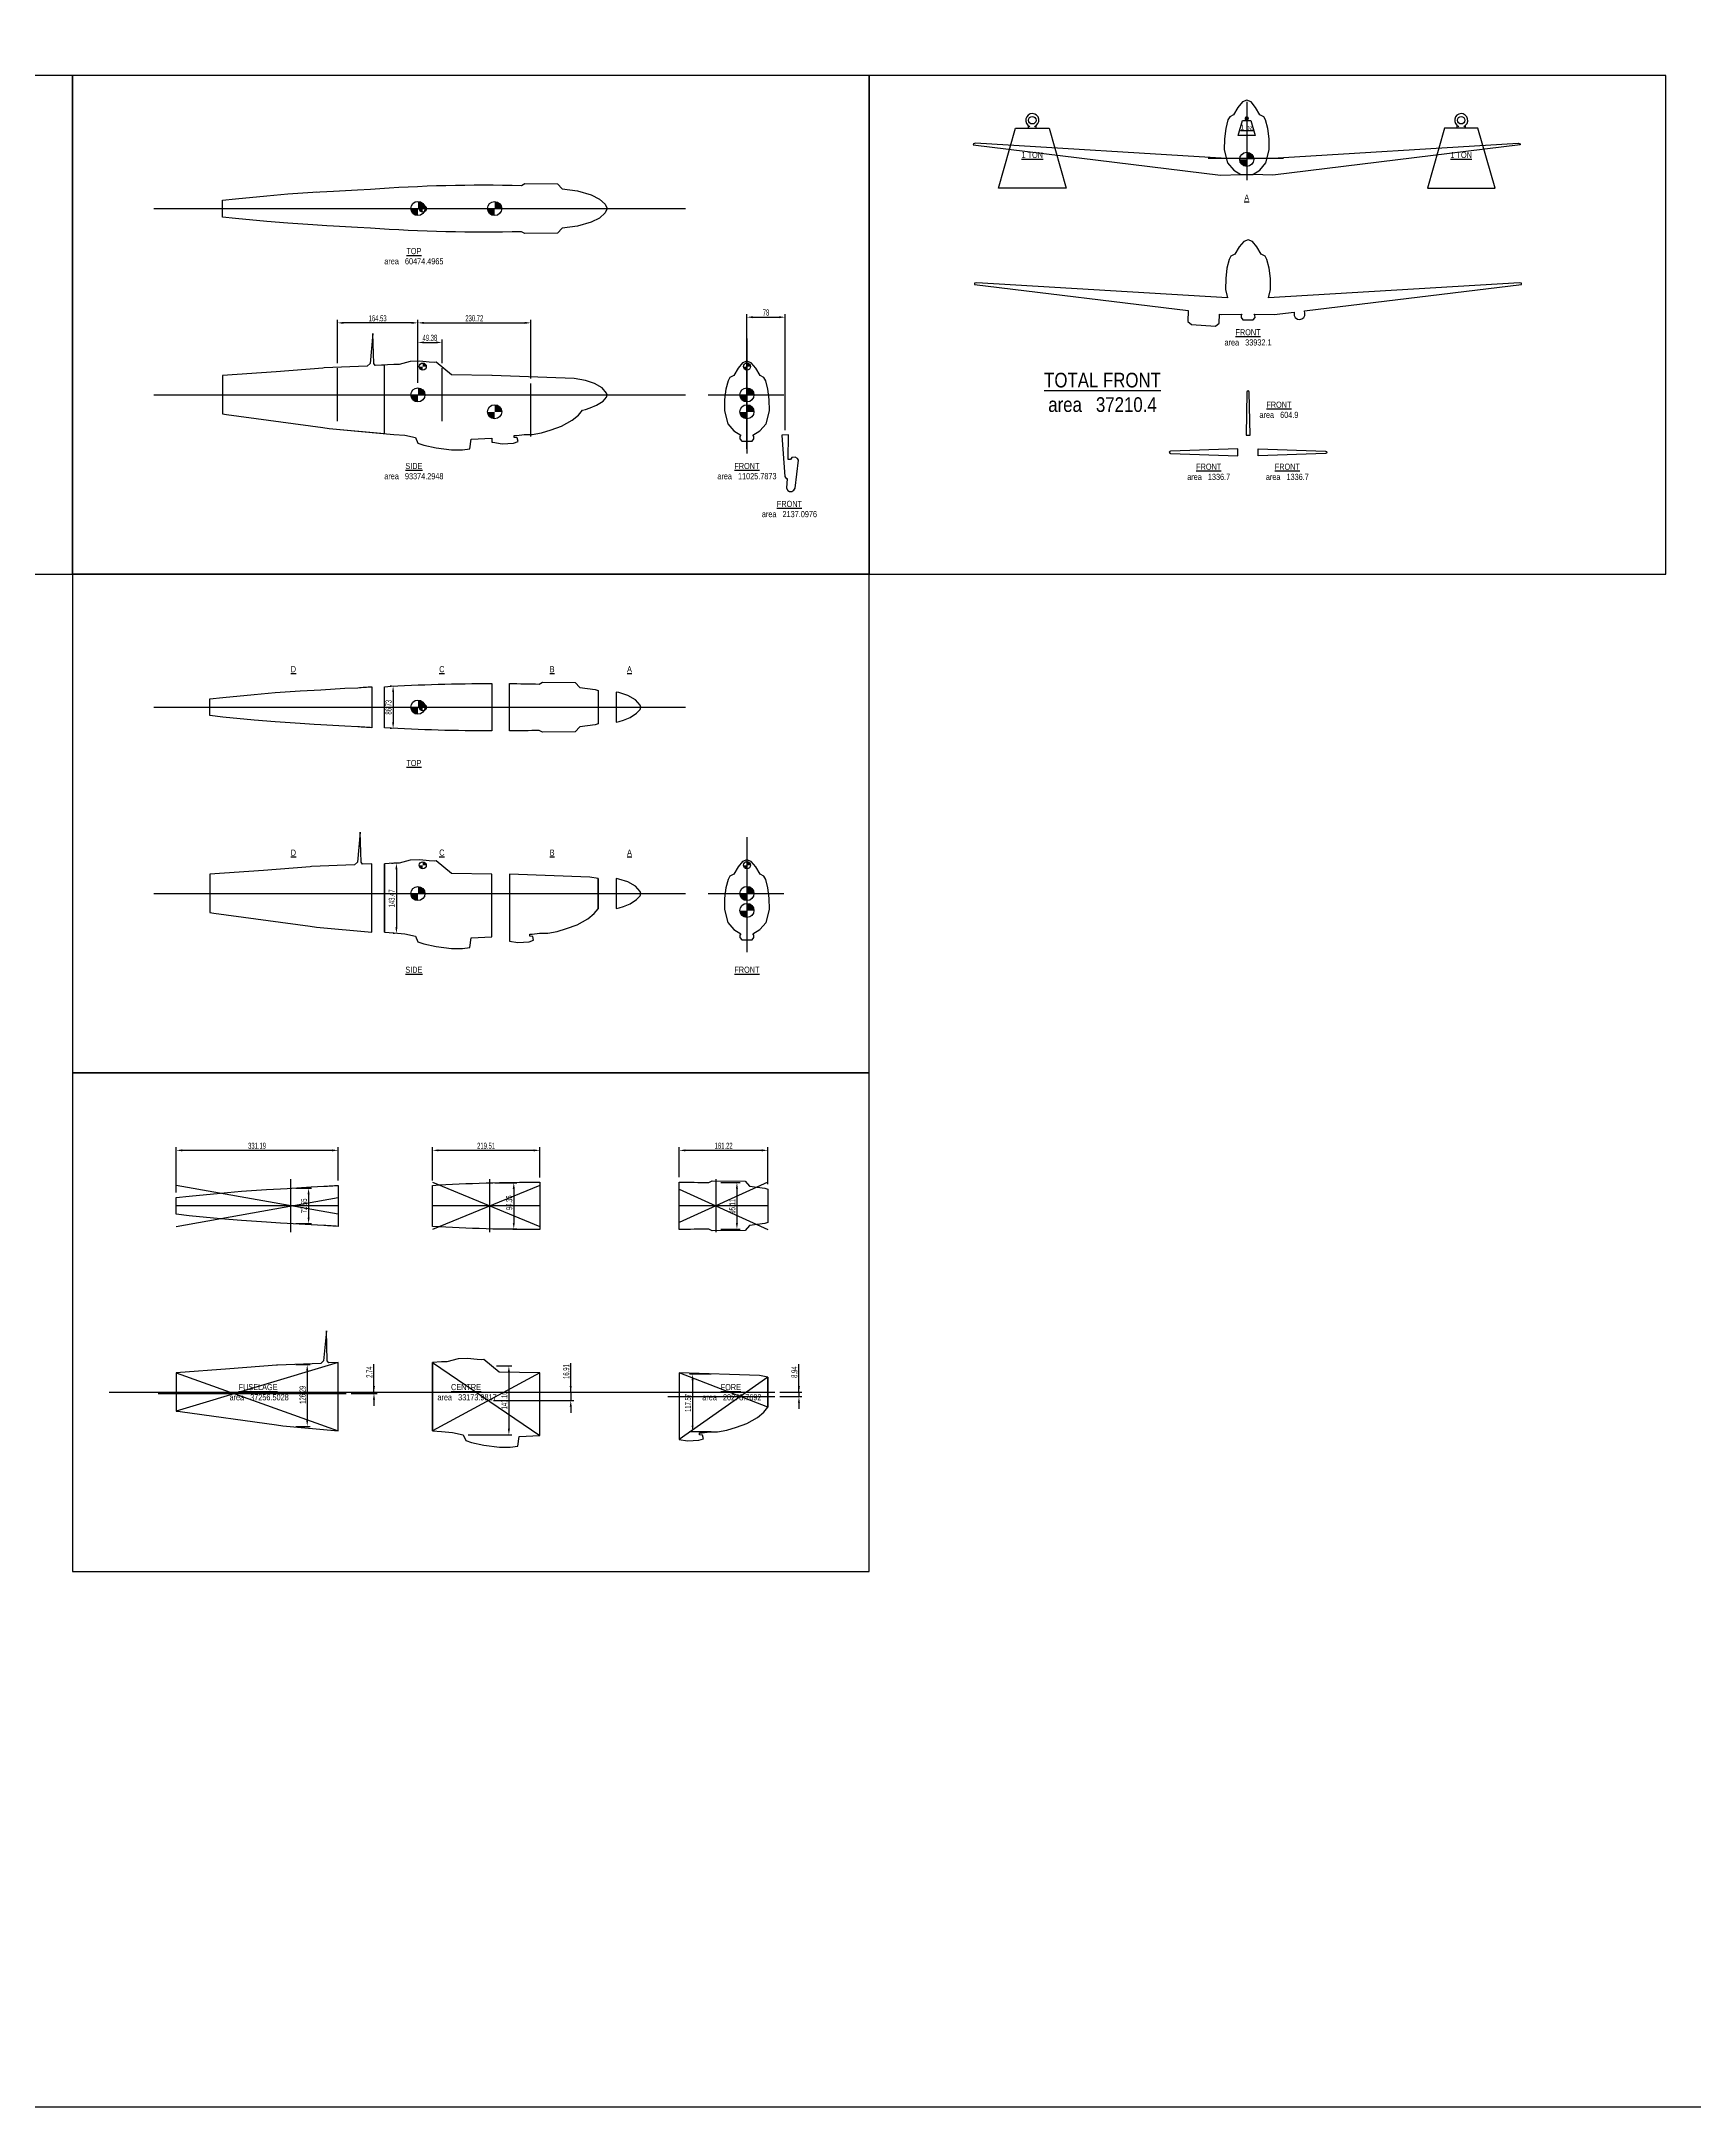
# Model space of a CAD drawing. Header units: centimetres. Extents: x -5325 to 32224, y -11540 to 14619.
# Drawn here: x 26347 to 29726, y -8525 to -4303 of the extents above; entities that cross this region are included whole.
import ezdxf

# ---------------------------------------------------------------- set-up
doc = ezdxf.new("R2010")
doc.units = ezdxf.units.CM
doc.header["$PDMODE"] = 3
doc.header["$PDSIZE"] = -5
doc.layers.get('0').update_dxf_attribs({"color": 10})
doc.styles.add('SEACAD_arial_ttf', font='ARIALN.TTF')
doc.styles.get("Standard").update_dxf_attribs({"font": 'ARIALN.TTF', "width": 0.67})
doc.dimstyles.new('ISO-25', dxfattribs={"dimscale": 5, "dimtxt": 2.5, "dimasz": 2.5, "dimexe": 1.25, "dimexo": 2, "dimtad": 1, "dimdsep": 46, "dimtxsty": 'Standard', "dimcen": 2.5, "dimadec": 0, "dimazin": 0, "dimtfac": 1, "dimtmove": 0, "dimatfit": 3, "dimfxl": 1, "dimarcsym": 0})

# ---------------------------------------------------------------- blocks, each defined once
blk = doc.blocks.new('*D240')
at = {"color": 0, "lineweight": -2}
for p, q in [((26622.4, -6656.3), (26622.4, -6563.8)), ((26941.1, -6570), (26634.9, -6570)), ((26953.6, -6631.6), (26953.6, -6563.8))]:
    blk.add_line(p, q, dxfattribs=at)
at = {"color": 0}
for points in [[(26634.9, -6568), (26634.9, -6572.1), (26622.4, -6570)], [(26941.1, -6572.1), (26941.1, -6568), (26953.6, -6570)]]:
    blk.add_solid(points, dxfattribs=at)
at = {"layer": 'Defpoints', "color": 0}
for p in [(26622.4, -6570), (26622.4, -6666.3), (26953.6, -6641.6)]:
    blk.add_point(p, dxfattribs=at)
at = {"color": 0, "insert": (26788, -6560.7), "char_height": 12.5, "attachment_point": 5}
blk.add_mtext('331.19', dxfattribs=at)
blk = doc.blocks.new('*D241')
at = {"color": 0, "lineweight": -2}
for p, q in [((26867.2, -6647.3), (26899.5, -6647.3)), ((26893.3, -6659.8), (26893.3, -6707.3)), ((26867.2, -6719.8), (26899.5, -6719.8))]:
    blk.add_line(p, q, dxfattribs=at)
at = {"color": 0}
for points in [[(26895.4, -6659.8), (26891.2, -6659.8), (26893.3, -6647.3)], [(26891.2, -6707.3), (26895.4, -6707.3), (26893.3, -6719.8)]]:
    blk.add_solid(points, dxfattribs=at)
at = {"layer": 'Defpoints', "color": 0}
for p in [(26857.2, -6647.3), (26857.2, -6719.8), (26893.3, -6719.8)]:
    blk.add_point(p, dxfattribs=at)
at = {"color": 0, "insert": (26883.9, -6683.5), "char_height": 12.5, "attachment_point": 5, "rotation": 90}
blk.add_mtext('72.55', dxfattribs=at)
blk = doc.blocks.new('*D242')
at = {"color": 0, "lineweight": -2}
for p, q in [((26867.2, -7008.1), (26896.7, -7008.1)), ((26890.5, -7020.6), (26890.5, -7121.9)), ((26867.2, -7134.4), (26896.7, -7134.4))]:
    blk.add_line(p, q, dxfattribs=at)
at = {"color": 0}
for points in [[(26892.6, -7020.6), (26888.4, -7020.6), (26890.5, -7008.1)], [(26888.4, -7121.9), (26892.6, -7121.9), (26890.5, -7134.4)]]:
    blk.add_solid(points, dxfattribs=at)
at = {"layer": 'Defpoints', "color": 0}
for p in [(26857.2, -7008.1), (26857.2, -7134.4), (26890.5, -7134.4)]:
    blk.add_point(p, dxfattribs=at)
at = {"color": 0, "insert": (26881.1, -7069.7), "char_height": 12.5, "attachment_point": 5, "rotation": 90}
blk.add_mtext('126.29', dxfattribs=at)
blk = doc.blocks.new('*D243')
at = {"color": 0, "lineweight": -2}
for p, q in [((26952.1, -4961.1), (26952.1, -4872.2)), ((27104.1, -4878.4), (26964.6, -4878.4)), ((27116.6, -5001.1), (27116.6, -4872.2))]:
    blk.add_line(p, q, dxfattribs=at)
at = {"color": 0}
for points in [[(26964.6, -4876.3), (26964.6, -4880.5), (26952.1, -4878.4)], [(27104.1, -4880.5), (27104.1, -4876.3), (27116.6, -4878.4)]]:
    blk.add_solid(points, dxfattribs=at)
at = {"layer": 'Defpoints', "color": 0}
for p in [(26952.1, -4878.4), (26952.1, -4971.1), (27116.6, -5011.1)]:
    blk.add_point(p, dxfattribs=at)
at = {"color": 0, "insert": (27034.4, -4869.1), "char_height": 12.5, "attachment_point": 5}
blk.add_mtext('164.53', dxfattribs=at)
blk = doc.blocks.new('*D246')
at = {"color": 0, "lineweight": -2}
for p, q in [((27146.3, -6631.6), (27146.3, -6563.8)), ((27353.3, -6570), (27158.8, -6570)), ((27365.8, -6625.2), (27365.8, -6563.8))]:
    blk.add_line(p, q, dxfattribs=at)
at = {"color": 0}
for points in [[(27158.8, -6568), (27158.8, -6572.1), (27146.3, -6570)], [(27353.3, -6572.1), (27353.3, -6568), (27365.8, -6570)]]:
    blk.add_solid(points, dxfattribs=at)
at = {"layer": 'Defpoints', "color": 0}
for p in [(27146.3, -6570), (27146.3, -6641.6), (27365.8, -6635.2)]:
    blk.add_point(p, dxfattribs=at)
at = {"color": 0, "insert": (27256.1, -6560.7), "char_height": 12.5, "attachment_point": 5}
blk.add_mtext('219.51', dxfattribs=at)
blk = doc.blocks.new('*D244')
at = {"color": 0, "lineweight": -2}
for p, q in [((27273.9, -6636.3), (27319, -6636.3)), ((27312.7, -6648.8), (27312.7, -6718.2)), ((27273.9, -6730.7), (27319, -6730.7))]:
    blk.add_line(p, q, dxfattribs=at)
at = {"color": 0}
for points in [[(27314.8, -6648.8), (27310.6, -6648.8), (27312.7, -6636.3)], [(27310.6, -6718.2), (27314.8, -6718.2), (27312.7, -6730.7)]]:
    blk.add_solid(points, dxfattribs=at)
at = {"layer": 'Defpoints', "color": 0}
for p in [(27263.9, -6636.3), (27263.9, -6730.7), (27312.7, -6730.7)]:
    blk.add_point(p, dxfattribs=at)
at = {"color": 0, "insert": (27303.3, -6677.2), "char_height": 12.5, "attachment_point": 5, "rotation": 90}
blk.add_mtext('94.36', dxfattribs=at)
blk = doc.blocks.new('*D245')
at = {"color": 0, "lineweight": -2}
for p, q in [((27277.4, -7010.6), (27309, -7010.6)), ((27302.7, -7023.1), (27302.7, -7139.2)), ((27219.6, -7151.7), (27309, -7151.7))]:
    blk.add_line(p, q, dxfattribs=at)
at = {"color": 0}
for points in [[(27304.8, -7023.1), (27300.6, -7023.1), (27302.7, -7010.6)], [(27300.6, -7139.2), (27304.8, -7139.2), (27302.7, -7151.7)]]:
    blk.add_solid(points, dxfattribs=at)
at = {"layer": 'Defpoints', "color": 0}
for p in [(27267.4, -7010.6), (27209.6, -7151.7), (27302.7, -7151.7)]:
    blk.add_point(p, dxfattribs=at)
at = {"color": 0, "insert": (27293.3, -7081.2), "char_height": 12.5, "attachment_point": 5, "rotation": 90}
blk.add_mtext('141.16', dxfattribs=at)
blk = doc.blocks.new('*D249')
at = {"color": 0, "lineweight": -2}
for p, q in [((27651, -6625.1), (27651, -6563.8)), ((27819.7, -6570), (27663.5, -6570)), ((27832.2, -6639.2), (27832.2, -6563.8))]:
    blk.add_line(p, q, dxfattribs=at)
at = {"color": 0}
for points in [[(27663.5, -6568), (27663.5, -6572.1), (27651, -6570)], [(27819.7, -6572.1), (27819.7, -6568), (27832.2, -6570)]]:
    blk.add_solid(points, dxfattribs=at)
at = {"layer": 'Defpoints', "color": 0}
for p in [(27651, -6570), (27651, -6635.1), (27832.2, -6649.2)]:
    blk.add_point(p, dxfattribs=at)
at = {"color": 0, "insert": (27741.6, -6560.7), "char_height": 12.5, "attachment_point": 5}
blk.add_mtext('181.22', dxfattribs=at)
blk = doc.blocks.new('*D247')
at = {"color": 0, "lineweight": -2}
for p, q in [((27736.2, -6635.8), (27775.1, -6635.8)), ((27768.8, -6648.3), (27768.8, -6718.4)), ((27736.2, -6730.9), (27775.1, -6730.9))]:
    blk.add_line(p, q, dxfattribs=at)
at = {"color": 0}
for points in [[(27770.9, -6648.3), (27766.7, -6648.3), (27768.8, -6635.8)], [(27766.7, -6718.4), (27770.9, -6718.4), (27768.8, -6730.9)]]:
    blk.add_solid(points, dxfattribs=at)
at = {"layer": 'Defpoints', "color": 0}
for p in [(27726.2, -6635.8), (27726.2, -6730.9), (27768.8, -6730.9)]:
    blk.add_point(p, dxfattribs=at)
at = {"color": 0, "insert": (27759.4, -6684.3), "char_height": 12.5, "attachment_point": 5, "rotation": 90}
blk.add_mtext('95.11', dxfattribs=at)
blk = doc.blocks.new('*D248')
at = {"color": 0, "lineweight": -2}
for p, q in [((27716.2, -7027.5), (27671.9, -7027.5)), ((27678.2, -7040), (27678.2, -7132.6)), ((27716.2, -7145.1), (27671.9, -7145.1))]:
    blk.add_line(p, q, dxfattribs=at)
at = {"color": 0}
for points in [[(27680.3, -7040), (27676.1, -7040), (27678.2, -7027.5)], [(27676.1, -7132.6), (27680.3, -7132.6), (27678.2, -7145.1)]]:
    blk.add_solid(points, dxfattribs=at)
at = {"layer": 'Defpoints', "color": 0}
for p in [(27726.2, -7027.5), (27678.2, -7145.1), (27726.2, -7145.1)]:
    blk.add_point(p, dxfattribs=at)
at = {"color": 0, "insert": (27668.8, -7086.4), "char_height": 12.5, "attachment_point": 5, "rotation": 90}
blk.add_mtext('117.57', dxfattribs=at)
blk = doc.blocks.new('*D250')
at = {"color": 0, "lineweight": -2}
for p, q in [((27026.9, -7064.5), (27026.9, -7007.3)), ((27026.9, -7052), (27026.9, -7039.5)), ((26963.6, -7064.5), (27033.2, -7064.5)), ((26980.3, -7067.2), (27033.2, -7067.2)), ((27026.9, -7064.5), (27026.9, -7067.2)), ((27026.9, -7079.7), (27026.9, -7092.2))]:
    blk.add_line(p, q, dxfattribs=at)
at = {"color": 0}
for points in [[(27024.8, -7052), (27029, -7052), (27026.9, -7064.5)], [(27029, -7079.7), (27024.8, -7079.7), (27026.9, -7067.2)]]:
    blk.add_solid(points, dxfattribs=at)
at = {"layer": 'Defpoints', "color": 0}
for p in [(26953.6, -7064.5), (26970.3, -7067.2), (27026.9, -7067.2)]:
    blk.add_point(p, dxfattribs=at)
at = {"color": 0, "insert": (27017.5, -7023.4), "char_height": 12.5, "attachment_point": 5, "rotation": 90}
blk.add_mtext('2.74', dxfattribs=at)
blk = doc.blocks.new('*D251')
at = {"color": 0, "lineweight": -2}
for p, q in [((27429.1, -7064.5), (27429.1, -7004.9)), ((27429.1, -7052), (27429.1, -7039.5)), ((27271.1, -7081.4), (27435.4, -7081.4)), ((27365.8, -7064.5), (27435.4, -7064.5)), ((27429.1, -7064.5), (27429.1, -7081.4)), ((27429.1, -7093.9), (27429.1, -7106.4))]:
    blk.add_line(p, q, dxfattribs=at)
at = {"color": 0}
for points in [[(27427, -7052), (27431.2, -7052), (27429.1, -7064.5)], [(27431.2, -7093.9), (27427, -7093.9), (27429.1, -7081.4)]]:
    blk.add_solid(points, dxfattribs=at)
at = {"layer": 'Defpoints', "color": 0}
for p in [(27261.1, -7081.4), (27355.8, -7064.5), (27429.1, -7081.4)]:
    blk.add_point(p, dxfattribs=at)
at = {"color": 0, "insert": (27419.8, -7022.2), "char_height": 12.5, "attachment_point": 5, "rotation": 90}
blk.add_mtext('16.91', dxfattribs=at)
blk = doc.blocks.new('*D252')
at = {"color": 0, "lineweight": -2}
for p, q in [((27895.6, -7064.5), (27895.6, -7007.3)), ((27895.6, -7052), (27895.6, -7039.5)), ((27856.6, -7064.5), (27901.8, -7064.5)), ((27856.6, -7073.4), (27901.8, -7073.4)), ((27895.6, -7064.5), (27895.6, -7073.4)), ((27895.6, -7085.9), (27895.6, -7098.4))]:
    blk.add_line(p, q, dxfattribs=at)
at = {"color": 0}
for points in [[(27893.5, -7052), (27897.6, -7052), (27895.6, -7064.5)], [(27897.6, -7085.9), (27893.5, -7085.9), (27895.6, -7073.4)]]:
    blk.add_solid(points, dxfattribs=at)
at = {"layer": 'Defpoints', "color": 0}
for p in [(27846.6, -7064.5), (27846.6, -7073.4), (27895.6, -7073.4)]:
    blk.add_point(p, dxfattribs=at)
at = {"color": 0, "insert": (27886.2, -7023.4), "char_height": 12.5, "attachment_point": 5, "rotation": 90}
blk.add_mtext('8.94', dxfattribs=at)
blk = doc.blocks.new('*D253')
at = {"color": 0, "lineweight": -2}
for p, q in [((27116.6, -5001.1), (27116.6, -4912.2)), ((27129.1, -4918.4), (27153.5, -4918.4)), ((27166, -4961.1), (27166, -4912.2))]:
    blk.add_line(p, q, dxfattribs=at)
at = {"color": 0}
for points in [[(27129.1, -4916.4), (27129.1, -4920.5), (27116.6, -4918.4)], [(27153.5, -4920.5), (27153.5, -4916.4), (27166, -4918.4)]]:
    blk.add_solid(points, dxfattribs=at)
at = {"layer": 'Defpoints', "color": 0}
for p in [(27166, -4918.4), (27166, -4971.1), (27116.6, -5011.1)]:
    blk.add_point(p, dxfattribs=at)
at = {"color": 0, "insert": (27141.3, -4909.1), "char_height": 12.5, "attachment_point": 5}
blk.add_mtext('49.38', dxfattribs=at)
blk = doc.blocks.new('*D254')
at = {"color": 0, "lineweight": -2}
for p, q in [((27116.6, -4961.1), (27116.6, -4872.2)), ((27129.1, -4878.4), (27334.8, -4878.4)), ((27347.3, -4992), (27347.3, -4872.2))]:
    blk.add_line(p, q, dxfattribs=at)
at = {"color": 0}
for points in [[(27129.1, -4876.3), (27129.1, -4880.5), (27116.6, -4878.4)], [(27334.8, -4880.5), (27334.8, -4876.3), (27347.3, -4878.4)]]:
    blk.add_solid(points, dxfattribs=at)
at = {"layer": 'Defpoints', "color": 0}
for p in [(27347.3, -4878.4), (27116.6, -4971.1), (27347.3, -5002)]:
    blk.add_point(p, dxfattribs=at)
at = {"color": 0, "insert": (27232, -4869.1), "char_height": 12.5, "attachment_point": 5}
blk.add_mtext('230.72', dxfattribs=at)
blk = doc.blocks.new('*D261')
at = {"color": 0, "lineweight": -2}
for p, q in [((27062.8, -5620.8), (27059.8, -5620.8)), ((27066.1, -5633.3), (27066.1, -5695)), ((27062.8, -5707.5), (27059.8, -5707.5))]:
    blk.add_line(p, q, dxfattribs=at)
at = {"color": 0}
for points in [[(27068.2, -5633.3), (27064, -5633.3), (27066.1, -5620.8)], [(27064, -5695), (27068.2, -5695), (27066.1, -5707.5)]]:
    blk.add_solid(points, dxfattribs=at)
at = {"layer": 'Defpoints', "color": 0}
for p in [(27072.8, -5620.8), (27066.1, -5707.5), (27072.8, -5707.5)]:
    blk.add_point(p, dxfattribs=at)
at = {"color": 0, "insert": (27056.7, -5664.2), "char_height": 12.5, "attachment_point": 5, "rotation": 90}
blk.add_mtext('86.73', dxfattribs=at)
blk = doc.blocks.new('*D262')
at = {"color": 0, "lineweight": -2}
for p, q in [((27062.8, -5983.2), (27066.5, -5983.2)), ((27072.8, -5995.7), (27072.8, -6114.1)), ((27068.6, -6126.6), (27066.5, -6126.6))]:
    blk.add_line(p, q, dxfattribs=at)
at = {"color": 0}
for points in [[(27074.9, -5995.7), (27070.7, -5995.7), (27072.8, -5983.2)], [(27070.7, -6114.1), (27074.9, -6114.1), (27072.8, -6126.6)]]:
    blk.add_solid(points, dxfattribs=at)
at = {"layer": 'Defpoints', "color": 0}
for p in [(27072.8, -5983.2), (27072.8, -6126.6), (27078.6, -6126.6)]:
    blk.add_point(p, dxfattribs=at)
at = {"color": 0, "insert": (27063.4, -6054.9), "char_height": 12.5, "attachment_point": 5, "rotation": 90}
blk.add_mtext('143.47', dxfattribs=at)
blk = doc.blocks.new('*D317')
at = {"color": 0, "lineweight": -2}
for p, q in [((27789.2, -5135.8), (27789.2, -4860.5)), ((27801.7, -4866.8), (27854.7, -4866.8)), ((27867.2, -5097.7), (27867.2, -4860.5))]:
    blk.add_line(p, q, dxfattribs=at)
at = {"color": 0}
for points in [[(27801.7, -4864.7), (27801.7, -4868.9), (27789.2, -4866.8)], [(27854.7, -4868.9), (27854.7, -4864.7), (27867.2, -4866.8)]]:
    blk.add_solid(points, dxfattribs=at)
at = {"layer": 'Defpoints', "color": 0}
for p in [(27867.2, -4866.8), (27867.2, -5107.7), (27789.2, -5145.8)]:
    blk.add_point(p, dxfattribs=at)
at = {"color": 0, "insert": (27828.2, -4857.4), "char_height": 12.5, "attachment_point": 5}
blk.add_mtext('78', dxfattribs=at)

msp = doc.modelspace()

# ---------------------------------------------------------------- hatches: boundary and pattern name
h = msp.add_hatch(color=1)
h.paths.add_polyline_path([(28810.832, -4529.655), (28810.832, -4544.265), (28825.282, -4544.265, 0.41744911)])
h.paths.add_polyline_path([(28810.832, -4544.265), (28796.382, -4544.265, 0.4109854), (28810.832, -4558.557)])
h = msp.add_hatch(color=1)
h.paths.add_polyline_path([(27116.626, -4630.17), (27116.626, -4644.78), (27131.076, -4644.78, 0.41744911)])
h.paths.add_polyline_path([(27116.626, -4644.78), (27102.176, -4644.78, 0.4109854), (27116.626, -4659.072)])
h = msp.add_hatch(color=5)
h.paths.add_polyline_path([(27126.626, -4637.555), (27126.626, -4644.86), (27133.851, -4644.86, 0.41744911)])
h.paths.add_polyline_path([(27126.626, -4644.86), (27119.401, -4644.86, 0.4109854), (27126.626, -4652.006)])
h = msp.add_hatch(color=3)
h.paths.add_polyline_path([(27273.626, -4630.329), (27273.626, -4644.94), (27288.076, -4644.94, 0.41744911)])
h.paths.add_polyline_path([(27273.626, -4644.94), (27259.176, -4644.94, 0.4109854), (27273.626, -4659.231)])
h = msp.add_hatch(color=5)
h.paths.add_polyline_path([(27126.626, -4960.498), (27126.626, -4967.803), (27133.851, -4967.803, 0.41744911)])
h.paths.add_polyline_path([(27126.626, -4967.803), (27119.401, -4967.803, 0.4109854), (27126.626, -4974.949)])
h = msp.add_hatch(color=5)
h.paths.add_polyline_path([(27789.237, -4960.498), (27789.237, -4967.803), (27796.463, -4967.803, 0.41744911)])
h.paths.add_polyline_path([(27789.237, -4967.803), (27782.012, -4967.803, 0.4109854), (27789.237, -4974.949)])
h = msp.add_hatch(color=1)
h.paths.add_polyline_path([(27116.626, -5011.112), (27116.626, -5025.723), (27131.076, -5025.723, 0.41744911)])
h.paths.add_polyline_path([(27116.626, -5025.723), (27102.176, -5025.723, 0.4109854), (27116.626, -5040.015)])
h = msp.add_hatch(color=1)
h.paths.add_polyline_path([(27789.237, -5011.112), (27789.237, -5025.723), (27803.688, -5025.723, 0.41744911)])
h.paths.add_polyline_path([(27789.237, -5025.723), (27774.787, -5025.723, 0.4109854), (27789.237, -5040.015)])
h = msp.add_hatch(color=3)
h.paths.add_polyline_path([(27273.626, -5045.753), (27273.626, -5060.364), (27288.076, -5060.364, 0.41744911)])
h.paths.add_polyline_path([(27273.626, -5060.364), (27259.176, -5060.364, 0.4109854), (27273.626, -5074.656)])
h = msp.add_hatch(color=3)
h.paths.add_polyline_path([(27789.237, -5045.753), (27789.237, -5060.364), (27803.688, -5060.364, 0.41744911)])
h.paths.add_polyline_path([(27789.237, -5060.364), (27774.787, -5060.364, 0.4109854), (27789.237, -5074.656)])
h = msp.add_hatch(color=1)
h.paths.add_polyline_path([(27116.626, -5649.541), (27116.626, -5664.151), (27131.076, -5664.151, 0.41744911)])
h.paths.add_polyline_path([(27116.626, -5664.151), (27102.176, -5664.151, 0.4109854), (27116.626, -5678.443)])
h = msp.add_hatch(color=5)
h.paths.add_polyline_path([(27126.626, -5656.926), (27126.626, -5664.231), (27133.851, -5664.231, 0.41744911)])
h.paths.add_polyline_path([(27126.626, -5664.231), (27119.401, -5664.231, 0.4109854), (27126.626, -5671.377)])
h = msp.add_hatch(color=5)
h.paths.add_polyline_path([(27126.626, -5980.028), (27126.626, -5987.334), (27133.851, -5987.334, 0.41744911)])
h.paths.add_polyline_path([(27126.626, -5987.334), (27119.401, -5987.334, 0.4109854), (27126.626, -5994.48)])
h = msp.add_hatch(color=5)
h.paths.add_polyline_path([(27789.237, -5979.869), (27789.237, -5987.174), (27796.463, -5987.174, 0.41744911)])
h.paths.add_polyline_path([(27789.237, -5987.174), (27782.012, -5987.174, 0.4109854), (27789.237, -5994.32)])
h = msp.add_hatch(color=1)
h.paths.add_polyline_path([(27116.626, -6030.643), (27116.626, -6045.254), (27131.076, -6045.254, 0.41744911)])
h.paths.add_polyline_path([(27116.626, -6045.254), (27102.176, -6045.254, 0.4109854), (27116.626, -6059.545)])
h = msp.add_hatch(color=1)
h.paths.add_polyline_path([(27789.237, -6030.484), (27789.237, -6045.094), (27803.688, -6045.094, 0.41744911)])
h.paths.add_polyline_path([(27789.237, -6045.094), (27774.787, -6045.094, 0.4109854), (27789.237, -6059.386)])
h = msp.add_hatch(color=3)
h.paths.add_polyline_path([(27789.237, -6065.125), (27789.237, -6079.735), (27803.688, -6079.735, 0.41744911)])
h.paths.add_polyline_path([(27789.237, -6079.735), (27774.787, -6079.735, 0.4109854), (27789.237, -6094.027)])

# ---------------------------------------------------------------- linework, layer by layer
for p, q in [((28810.832, -4426.534), (28810.832, -4586.678)), ((27789.237, -4910.641), (27789.237, -5145.784)), ((26952.098, -5079.389), (26952.098, -4971.059)), ((27166.01, -5079.389), (27166.01, -4971.059)), ((27347.349, -5110.366), (27347.349, -5002.036)), ((26717.321, -5025.723), (27048.514, -5025.723)), ((27789.237, -5930.012), (27789.237, -6165.155)), ((27726.175, -6737.05), (27726.175, -6628.72)), ((26857.171, -6737.194), (26857.171, -6628.865)), ((27263.794, -6737.194), (27263.794, -6628.865))]:
    msp.add_line(p, q)
at = {"color": 1}
for p, q in [((28731.699, -4541.616), (28885.972, -4541.616)), ((26577.159, -4644.78), (27663.632, -4644.78)), ((28800.939, -4860.483), (28800.939, -4860.483)), ((28800.939, -4860.483), (28800.939, -4860.483)), ((28800.939, -4860.483), (28800.939, -4860.483)), ((28825.971, -4860.483), (28825.971, -4860.483)), ((28825.971, -4860.483), (28825.971, -4860.483)), ((28825.971, -4860.483), (28825.971, -4860.483)), ((26577.159, -5025.723), (27663.632, -5025.723)), ((27710.104, -5025.723), (27864.378, -5025.723)), ((26577.159, -5664.151), (27663.632, -5664.151)), ((26577.159, -6045.094), (27663.632, -6045.094)), ((27710.104, -6045.094), (27864.378, -6045.094)), ((26485.903, -7064.465), (27846.586, -7064.465)), ((26585.887, -7067.209), (26970.284, -7067.209)), ((27627.495, -7073.409), (27846.586, -7073.409))]:
    msp.add_line(p, q, dxfattribs=at)
at = {"color": 0}
for p, q in [((26910.303, -4609.698), (26910.303, -4609.698)), ((26725.646, -5065.438), (26725.646, -5065.438)), ((26725.646, -5065.438), (26725.646, -5065.438)), ((26699.746, -6084.809), (26699.746, -6084.809)), ((26699.746, -6084.809), (26699.746, -6084.809)), ((26630.719, -7104.18), (26630.719, -7104.18)), ((26630.719, -7104.18), (26630.719, -7104.18))]:
    msp.add_line(p, q, dxfattribs=at)
at = {"color": 253}
for p, q in [((26953.587, -6700.75), (26622.395, -6641.593)), ((26622.395, -6725.464), (26953.587, -6666.307)), ((27146.298, -6635.23), (27365.812, -6725.464)), ((27365.812, -6641.593), (27146.298, -6731.827)), ((27832.245, -6635.086), (27651.024, -6717.603)), ((27651.024, -6649.165), (27832.245, -6731.683)), ((26953.587, -6683.529), (26622.395, -6683.529)), ((27365.812, -6683.529), (27146.298, -6683.529)), ((27832.245, -6683.384), (27651.024, -6683.384)), ((26953.587, -7003.386), (26622.395, -7102.907)), ((27146.298, -7003.386), (27365.812, -7152.856)), ((26622.395, -7024.66), (26953.587, -7143.28)), ((27365.812, -7024.902), (27146.298, -7143.28)), ((27832.245, -7095.298), (27651.024, -7024.902)), ((27832.245, -7033.699), (27651.024, -7161.406))]:
    msp.add_line(p, q, dxfattribs=at)
at = {"color": 3}
msp.add_lwpolyline([(13172.483, 5483.698), (13172.483, -8524.995), (32224.305, -8524.995), (32224.305, 5483.698)], close=True, dxfattribs=at)
at = {"color": 1}
for points in [[(24782.511, -5392.246), (26410.886, -5392.246), (26410.886, -4372.875), (24782.511, -4372.875)], [(26410.886, -5392.246), (28039.261, -5392.246), (28039.261, -4372.875), (26410.886, -4372.875)], [(28039.261, -5392.246), (29667.636, -5392.246), (29667.636, -4372.875), (28039.261, -4372.875)], [(27789.237, -5120.199), (27799.675, -5120.161), (27803.496, -5115.494), (27803.426, -5110.968), (27801.61, -5108.11), (27801.61, -5108.11), (27801.61, -5108.11), (27801.61, -5108.11), (27801.61, -5108.11), (27801.61, -5108.11), (27815.933, -5099.27), (27828.572, -5084.537), (27835.312, -5058.019), (27834.891, -5035.288), (27832.248, -5014.156), (27827.6, -4996.739), (27824.098, -4990.154), (27815.964, -4985.945), (27807.394, -4970.851), (27798.098, -4959.821), (27789.237, -4956.483), (27780.377, -4959.821), (27771.081, -4970.851), (27762.511, -4985.945), (27754.376, -4990.154), (27750.875, -4996.739), (27746.227, -5014.156), (27743.584, -5035.288), (27743.163, -5058.019), (27749.903, -5084.537), (27762.542, -5099.27), (27776.865, -5108.11), (27776.865, -5108.11), (27776.865, -5108.11), (27776.865, -5108.11), (27776.865, -5108.11), (27776.865, -5108.11), (27775.049, -5110.968), (27774.978, -5115.494), (27778.8, -5120.161)], [(27860.396, -5108.928), (27866.402, -5192.544), (27869.12, -5196.334), (27871.733, -5196.334), (27869.931, -5216.027), (27872.564, -5220.824), (27876.126, -5223.3), (27880.771, -5223.454), (27885.107, -5220.36), (27887.895, -5216.182), (27894.822, -5158.767), (27892.516, -5155.61), (27888.075, -5152.964), (27881.156, -5153.732), (27878.167, -5157.487), (27873.299, -5157.658), (27874.092, -5107.544), (27860.377, -5107.92), (27860.396, -5108.928)], [(26410.886, -6411.618), (28039.261, -6411.618), (28039.261, -5392.246), (26410.886, -5392.246)], [(27789.237, -6139.57), (27799.675, -6139.532), (27803.496, -6134.865), (27803.426, -6130.34), (27801.61, -6127.481), (27801.61, -6127.481), (27801.61, -6127.481), (27801.61, -6127.481), (27801.61, -6127.481), (27801.61, -6127.481), (27815.933, -6118.641), (27828.572, -6103.909), (27835.312, -6077.39), (27834.891, -6054.659), (27832.248, -6033.527), (27827.6, -6016.111), (27824.098, -6009.526), (27815.964, -6005.317), (27807.394, -5990.222), (27798.098, -5979.192), (27789.237, -5975.854), (27780.377, -5979.192), (27771.081, -5990.222), (27762.511, -6005.317), (27754.376, -6009.526), (27750.875, -6016.111), (27746.227, -6033.527), (27743.584, -6054.659), (27743.163, -6077.39), (27749.903, -6103.909), (27762.542, -6118.641), (27776.865, -6127.481), (27776.865, -6127.481), (27776.865, -6127.481), (27776.865, -6127.481), (27776.865, -6127.481), (27776.865, -6127.481), (27775.049, -6130.34), (27774.978, -6134.865), (27778.8, -6139.532)], [(26410.886, -7430.989), (28039.261, -7430.989), (28039.261, -6411.618), (26410.886, -6411.618)]]:
    msp.add_lwpolyline(points, close=True, dxfattribs=at)
at = {"color": 253}
msp.add_lwpolyline([(28810.832, -4423.44), (28801.971, -4426.778), (28792.675, -4437.808), (28784.105, -4452.903), (28775.971, -4457.112), (28772.47, -4463.697), (28767.821, -4481.113), (28765.179, -4502.245), (28764.757, -4524.976), (28771.498, -4551.495), (28784.136, -4566.227), (28798.459, -4575.067), (28798.459, -4575.067), (28798.459, -4575.067), (28798.459, -4575.067), (28823.204, -4575.067), (28823.204, -4575.067), (28823.204, -4575.067), (28837.528, -4566.227), (28850.166, -4551.495), (28856.906, -4524.976), (28856.485, -4502.245), (28853.842, -4481.113), (28849.194, -4463.697), (28845.693, -4457.112), (28837.559, -4452.903), (28828.989, -4437.808), (28819.692, -4426.778)], close=True, dxfattribs=at)
for points in [[(28364.331, -4474.895), (28364.331, -4480.416), (28380.705, -4480.416), (28380.705, -4474.895)], [(28808.785, -4463.481), (28808.785, -4464.861), (28812.879, -4464.861), (28812.879, -4463.481)], [(29257.333, -4474.895), (29257.333, -4480.416), (29240.959, -4480.416), (29240.959, -4474.895)]]:
    msp.add_lwpolyline(points)
for points in [[(28802.294, -4464.861), (28819.37, -4464.861), (28828.12, -4495.462), (28793.544, -4495.462)], [(28338.367, -4480.416), (28406.668, -4480.416), (28441.668, -4602.817), (28303.367, -4602.817)], [(29283.297, -4480.416), (29214.995, -4480.416), (29179.995, -4602.817), (29318.297, -4602.817)], [(28827.643, -4863.115), (28825.971, -4860.483), (28866.977, -4861.464), (28907.972, -4856.457), (28907.775, -4863.348), (28910.126, -4867.607), (28914.241, -4870.984), (28919.09, -4871.718), (28923.646, -4870.25), (28927.32, -4867.753), (28929.377, -4863.348), (28929.671, -4859.531), (28929.076, -4853.879), (29372.612, -4799.705), (29372.234, -4797.442), (29368.082, -4796.31), (28855.145, -4827.416), (28859.53, -4810.166), (28859.108, -4787.435), (28856.466, -4766.303), (28851.817, -4748.886), (28848.316, -4742.301), (28840.182, -4738.092), (28831.612, -4722.998), (28822.316, -4711.968), (28813.455, -4708.63), (28804.595, -4711.968), (28795.298, -4722.998), (28786.728, -4738.092), (28778.594, -4742.301), (28775.093, -4748.886), (28770.445, -4766.303), (28767.802, -4787.435), (28767.381, -4810.166), (28771.765, -4827.416), (28258.828, -4796.31), (28254.676, -4797.442), (28254.298, -4799.705), (28691.052, -4853.051), (28690.536, -4875.362), (28697.899, -4881.964), (28747.173, -4885.171), (28754.347, -4879.135), (28755.475, -4860.92), (28759.934, -4861.464), (28800.939, -4860.483), (28799.267, -4863.115), (28799.196, -4867.641), (28803.018, -4872.308), (28823.893, -4872.308), (28827.714, -4867.641)]]:
    msp.add_lwpolyline(points, close=True)
for points in [[(28769.142, -4542.226), (28256.205, -4511.12), (28252.053, -4512.252), (28251.675, -4514.515), (28757.31, -4576.274), (28798.459, -4575.067)], [(28852.522, -4542.226), (29365.459, -4511.12), (29369.611, -4512.252), (29369.989, -4514.515), (28864.353, -4576.274), (28823.204, -4575.067)]]:
    msp.add_lwpolyline(points, dxfattribs=at)
at = {"color": 0}
for points in [[(26717.321, -4627.564), (26744.216, -4624.618), (26744.216, -4624.618), (26744.216, -4624.618), (26808.247, -4618.65), (26851.035, -4614.656), (26901.928, -4611.282), (26930.503, -4609.698), (26930.503, -4609.729), (26944.302, -4608.964), (26993.286, -4606.123), (27019.624, -4604.788, -0.02363189), (27328.589, -4597.326), (27335.21, -4593.616), (27402.383, -4594.356), (27411.647, -4604.524), (27442.726, -4608.712), (27471.115, -4616.787), (27488.025, -4625.393), (27499.462, -4635.809), (27503.687, -4644.78), (27503.684, -4644.786), (27503.687, -4644.792), (27499.462, -4653.763), (27488.025, -4664.179), (27471.115, -4672.785), (27442.726, -4680.86), (27411.647, -4685.048), (27402.383, -4695.216), (27335.21, -4695.956), (27328.589, -4692.246, -0.02363189), (27019.624, -4684.784), (26993.286, -4683.449), (26944.302, -4680.608), (26930.503, -4679.843), (26930.503, -4679.874), (26930.503, -4679.874), (26901.928, -4678.29), (26851.035, -4674.916), (26808.247, -4670.922), (26744.216, -4664.954), (26744.216, -4664.954), (26744.216, -4664.954), (26717.321, -4662.008)], [(27485.33, -5698.376), (27478.807, -5700.232), (27447.728, -5704.419), (27438.464, -5714.588), (27371.292, -5715.327), (27364.671, -5711.617, -0.00462879), (27304.109, -5712.456), (27304.109, -5615.859, -0.00462879), (27364.671, -5616.698), (27371.292, -5612.987), (27438.464, -5613.727), (27447.728, -5623.896), (27478.807, -5628.083), (27485.33, -5629.938)], [(27022.615, -5706.093, -0.0022128), (26993.725, -5704.155), (26967.386, -5702.82), (26918.403, -5699.98), (26904.604, -5699.215), (26904.604, -5699.245), (26904.604, -5699.245), (26876.028, -5697.661), (26825.136, -5694.288), (26782.348, -5690.293), (26718.317, -5684.326), (26718.317, -5684.326), (26718.317, -5684.326), (26691.422, -5681.379), (26691.422, -5646.935), (26718.317, -5643.989), (26718.317, -5643.989), (26718.317, -5643.989), (26782.348, -5638.022), (26825.136, -5634.027), (26876.028, -5630.654), (26904.604, -5629.069), (26904.604, -5629.1), (26918.403, -5628.335), (26967.386, -5625.495), (26993.725, -5624.159, -0.0022128), (27022.615, -5622.221)], [(27048.514, -5622.221, -0.01678752), (27268.027, -5615.859), (27268.027, -5712.456, -0.01678752), (27048.514, -5706.093)], [(26953.587, -6725.464, -0.0022128), (26924.697, -6723.527), (26898.359, -6722.191), (26849.376, -6719.351), (26835.576, -6718.586), (26835.576, -6718.617), (26835.576, -6718.617), (26807.001, -6717.032), (26756.108, -6713.659), (26713.321, -6709.664), (26649.29, -6703.697), (26649.29, -6703.697), (26649.29, -6703.697), (26622.395, -6700.75), (26622.395, -6666.307), (26649.29, -6663.36), (26649.29, -6663.36), (26649.29, -6663.36), (26713.321, -6657.393), (26756.108, -6653.398), (26807.001, -6650.025), (26835.576, -6648.441), (26835.576, -6648.471), (26849.376, -6647.706), (26898.359, -6644.866), (26924.697, -6643.53, -0.0022128), (26953.587, -6641.593)], [(27146.298, -6641.593, -0.01678752), (27365.812, -6635.23), (27365.812, -6731.827, -0.01678752), (27146.298, -6725.464)], [(27832.245, -6717.603), (27825.723, -6719.459), (27794.644, -6723.646), (27785.38, -6733.814), (27718.207, -6734.554), (27711.586, -6730.844, -0.00462879), (27651.024, -6731.683), (27651.024, -6635.086, -0.00462879), (27711.586, -6635.925), (27718.207, -6632.214), (27785.38, -6632.954), (27794.644, -6643.123), (27825.723, -6647.31), (27832.245, -6649.165)]]:
    msp.add_lwpolyline(points, format="xyb", close=True, dxfattribs=at)
for points in [[(26922.344, -5092.316), (26922.344, -5092.316), (26922.344, -5092.316), (26935.402, -5094.101), (27067.411, -5106.281), (27067.411, -5106.281), (27067.411, -5106.281), (27089.709, -5108.252), (27089.709, -5108.252), (27111.657, -5112.694), (27111.782, -5113.006), (27111.782, -5113.006), (27116.642, -5124.659), (27128.719, -5128.188), (27153.911, -5134.21), (27185.733, -5138.064), (27207.615, -5138.063), (27223.164, -5135.655), (27225.745, -5116.232), (27267.764, -5114.113), (27267.776, -5122.091), (27269.657, -5122.405), (27289.282, -5125.515), (27312.156, -5124.028), (27321.36, -5120.917), (27319.736, -5113.614), (27313.51, -5112.667), (27313.734, -5108.885), (27318.653, -5108.745), (27333.666, -5106.476), (27350.598, -5106.476), (27369.494, -5103.288), (27388.88, -5097.158), (27410.475, -5089.557), (27432.316, -5077.542), (27445.077, -5066.753), (27453.42, -5056.7), (27459.555, -5055.229), (27468.635, -5052.287), (27481.886, -5046.892), (27495.138, -5038.31), (27502.536, -5030.227), (27503.687, -5025.723), (27502.44, -5021.89), (27493.137, -5011.062), (27477.505, -5002.054), (27458.964, -4996.097), (27436.043, -4991.977), (27268.585, -4986.179), (27268.585, -4986.179), (27268.027, -4986.159), (27185.296, -4984.973), (27154.03, -4958.718), (27149.706, -4959.715), (27139.783, -4958.854), (27120.402, -4956.763), (27101.143, -4957.591), (27078.157, -4963.798), (27067.411, -4963.798), (27067.411, -4963.798), (27067.411, -4963.798), (27029.617, -4965.489), (27026.533, -4961.222), (27024.629, -4900.023), (27018.978, -4961.72), (27013.326, -4966.74), (26925.017, -4970.508), (26922.344, -4970.717), (26922.344, -4970.717), (26922.344, -4970.717), (26826.914, -4978.202), (26717.321, -4985.918), (26717.321, -5064.165), (26725.646, -5065.438)], [(27048.514, -4964.644), (27029.617, -4965.489), (27026.533, -4961.222), (27024.629, -4900.023), (27018.978, -4961.72), (27013.326, -4966.74), (26925.017, -4970.508), (26922.344, -4970.717), (26922.344, -4970.717), (26922.344, -4970.717), (26826.914, -4978.202), (26717.321, -4985.918), (26717.321, -5064.165), (26725.646, -5065.438), (26922.344, -5092.316), (26922.344, -5092.316), (26922.344, -5092.316), (26935.402, -5094.101), (27048.514, -5104.537)], [(27522.002, -5694.951), (27528.137, -5693.48), (27537.217, -5690.537), (27550.468, -5685.143), (27563.72, -5676.561), (27571.117, -5668.478), (27572.268, -5663.974), (27571.021, -5660.141), (27561.719, -5649.313), (27546.087, -5640.305), (27527.545, -5634.348), (27522.002, -5633.352)], [(27022.615, -5984.015), (27003.718, -5984.86), (27000.633, -5980.593), (26998.73, -5919.394), (26993.078, -5981.091), (26987.427, -5986.111), (26899.118, -5989.879), (26896.444, -5990.089), (26896.444, -5990.089), (26896.444, -5990.089), (26801.015, -5997.574), (26691.422, -6005.289), (26691.422, -6083.536), (26699.746, -6084.809), (26896.444, -6111.688), (26896.444, -6111.688), (26896.444, -6111.688), (26909.503, -6113.472), (27022.615, -6123.909)], [(27522.002, -6075.894), (27528.137, -6074.423), (27537.217, -6071.48), (27550.468, -6066.086), (27563.72, -6057.504), (27571.117, -6049.42), (27572.268, -6044.916), (27571.021, -6041.084), (27561.719, -6030.255), (27546.087, -6021.248), (27527.545, -6015.291), (27522.002, -6014.294)], [(26953.587, -7003.386), (26934.69, -7004.231), (26931.606, -6999.965), (26929.702, -6938.765), (26924.051, -7000.463), (26918.4, -7005.482), (26830.09, -7009.25), (26827.417, -7009.46), (26827.417, -7009.46), (26827.417, -7009.46), (26731.987, -7016.945), (26622.395, -7024.66), (26622.395, -7102.907), (26630.719, -7104.18), (26827.417, -7131.059), (26827.417, -7131.059), (26827.417, -7131.059), (26840.476, -7132.843), (26953.587, -7143.28)]]:
    msp.add_lwpolyline(points, close=True, dxfattribs=at)
at = {"color": 1}
for points in [[(28817.572, -5107.748), (28816.114, -5020.111, 1), (28810.796, -5020.111), (28809.339, -5107.748)], [(28792.944, -5135.938), (28655.137, -5140.385, 1), (28655.137, -5145.561), (28792.944, -5150.008)], [(28833.966, -5135.938), (28971.773, -5140.385, -1), (28971.773, -5145.561), (28833.966, -5150.008)]]:
    msp.add_lwpolyline(points, format="xyb", close=True, dxfattribs=at)
at = {"color": 0}
for points in [[(27048.514, -6123.909), (27067.411, -6125.652), (27067.411, -6125.652), (27067.411, -6125.652), (27089.709, -6127.623), (27089.709, -6127.623), (27111.657, -6132.066), (27111.782, -6132.377), (27111.782, -6132.377), (27116.642, -6144.03), (27128.719, -6147.56), (27153.911, -6153.581), (27185.733, -6157.435), (27207.615, -6157.435), (27223.164, -6155.026), (27225.745, -6135.603), (27268.027, -6133.484), (27268.027, -6005.531), (27185.296, -6004.344), (27154.03, -5978.089), (27149.706, -5979.086), (27139.783, -5978.225), (27120.402, -5976.135), (27101.143, -5976.962), (27078.157, -5983.17), (27067.411, -5983.17), (27067.411, -5983.17), (27067.411, -5983.17), (27048.514, -5984.015), (27048.514, -6123.909), (27048.514, -5984.015)], [(27485.33, -6014.472), (27485.33, -6076.072), (27485.33, -6014.472), (27467.953, -6011.348), (27304.109, -6005.675), (27304.109, -6142.179), (27321.192, -6144.886), (27344.066, -6143.399), (27353.27, -6140.288), (27351.646, -6132.985), (27345.42, -6132.039), (27345.644, -6128.257), (27350.563, -6128.117), (27365.576, -6125.847), (27382.508, -6125.847), (27401.404, -6122.659), (27420.791, -6116.529), (27442.386, -6108.928), (27464.226, -6096.913), (27476.987, -6086.125), (27485.33, -6076.072)], [(27146.298, -7143.28), (27165.195, -7145.023), (27165.195, -7145.023), (27165.195, -7145.023), (27187.494, -7146.994), (27187.494, -7146.994), (27209.441, -7151.437), (27209.566, -7151.748), (27209.566, -7151.748), (27214.426, -7163.402), (27226.504, -7166.931), (27251.696, -7172.953), (27283.517, -7176.807), (27305.399, -7176.806), (27320.948, -7174.397), (27323.529, -7154.974), (27365.812, -7152.856), (27365.812, -7024.902), (27283.081, -7023.716), (27251.815, -6997.46), (27247.491, -6998.457), (27237.567, -6997.596), (27218.186, -6995.506), (27198.928, -6996.334), (27175.942, -7002.541), (27165.195, -7002.541), (27165.195, -7002.541), (27165.195, -7002.541), (27146.298, -7003.386), (27146.298, -7143.28), (27146.298, -7003.386)], [(27832.245, -7033.699), (27832.245, -7095.298), (27832.245, -7033.699), (27814.868, -7030.575), (27651.024, -7024.902), (27651.024, -7161.406), (27668.108, -7164.113), (27690.982, -7162.626), (27700.185, -7159.515), (27698.561, -7152.212), (27692.335, -7151.265), (27692.56, -7147.483), (27697.478, -7147.344), (27712.491, -7145.074), (27729.424, -7145.074), (27748.319, -7141.886), (27767.706, -7135.756), (27789.301, -7128.155), (27811.141, -7116.14), (27823.902, -7105.351), (27832.245, -7095.298)]]:
    msp.add_lwpolyline(points, dxfattribs=at)
for centre, radius in [((28372.518, -4464.172), 7.682), ((28810.832, -4460.8), 1.92), ((29249.146, -4464.172), 7.682)]:
    msp.add_circle(centre, radius)
at = {"color": 1}
for centre in [(28810.832, -4544.106), (27116.626, -4644.621), (27116.626, -5025.563), (27789.237, -5025.563), (27116.626, -5663.992), (27116.626, -6045.094), (27789.237, -6044.935)]:
    msp.add_circle(centre, 14.451, dxfattribs=at)
at = {"color": 5}
for centre in [(27126.626, -4644.78), (27126.626, -4967.723), (27789.237, -4967.723), (27126.626, -5664.151), (27126.626, -5987.254), (27789.237, -5987.095)]:
    msp.add_circle(centre, 7.226, dxfattribs=at)
at = {"color": 3}
for centre in [(27273.626, -4644.78), (27273.626, -5060.204), (27789.237, -5060.204), (27789.237, -6079.576)]:
    msp.add_circle(centre, 14.451, dxfattribs=at)
for centre, radius, start, end in [((28372.518, -4464.172), 13.491, 289.763787, 247.841767), ((28810.832, -4460.8), 3.373, 289.763787, 247.841767), ((29249.146, -4464.172), 13.491, 292.158233, 250.236213)]:
    msp.add_arc(centre, radius, start, end)

# ---------------------------------------------------------------- texts
at = {"color": 7, "attachment_point": 5, "style": 'SEACAD_arial_ttf'}
for s, insert, char_height, width in [('{\\L1 oz}', (28810.832, -4478.566), 10, 53.37875), ('{\\L1 TON}', (28372.518, -4535.233), 12.5, 213.51501), ('{\\L1 TON}', (29249.146, -4535.233), 12.5, 213.51501), ('{\\LA}', (28810.832, -4622.398), 12.5, 213.51501), ('{\\LTOP\\P}area   60474.4965', (27108.487, -4742.174), 12.5, 213.51501), ('{\\LFRONT\\P}area   33932.1', (28813.455, -4908.028), 12.5, 213.51501), ('{\\LTOTAL FRONT\\P}area   37210.4', (28516.001, -5020.631), 30, 309.70526), ('{\\LFRONT\\P}area   604.9', (28876.629, -5056.15), 12.5, 213.51501), ('{\\LSIDE\\P}area   93374.2948', (27108.487, -5181.504), 12.5, 213.51501), ('{\\LFRONT\\P}area   11025.7873', (27789.237, -5181.504), 12.5, 213.51501), ('{\\LFRONT\\P}area   1336.7', (28733.1, -5182.887), 12.5, 213.51501), ('{\\LFRONT\\P}area   1336.7', (28893.811, -5182.887), 12.5, 213.51501), ('{\\LFRONT\\P}area   2137.0976', (27876.126, -5259.02), 12.5, 213.51501), ('{\\LD}', (26862.217, -5586.284), 12.5, 213.51501), ('{\\LC}', (27165.681, -5586.284), 12.5, 213.51501), ('{\\LB}', (27391.092, -5586.284), 12.5, 213.51501), ('{\\LA}', (27549.216, -5586.284), 12.5, 213.51501), ('{\\LTOP}', (27108.487, -5778.312), 12.5, 213.51501), ('{\\LD}', (26862.217, -5961.395), 12.5, 213.51501), ('{\\LC}', (27165.681, -5961.395), 12.5, 213.51501), ('{\\LB}', (27391.092, -5961.395), 12.5, 213.51501), ('{\\LA}', (27549.216, -5961.395), 12.5, 213.51501), ('{\\LSIDE}', (27108.487, -6200.876), 12.5, 213.51501), ('{\\LFRONT}', (27789.237, -6200.876), 12.5, 213.51501), ('{\\LFUSELAGE\\P} area   37256.5028', (26790.104, -7064.465), 12.5, 213.51501), ('{\\LCENTRE\\P} area   33173.9817', (27215.099, -7064.465), 12.5, 213.51501), ('{\\LFORE\\P} area   20278.7692', (27756.394, -7064.465), 12.5, 213.51501)]:
    msp.add_mtext(s, dxfattribs=dict(at, insert=insert, char_height=char_height, width=width))

# ---------------------------------------------------------------- dimensions: what is measured, and where the dimension line sits
at = {"color": 3}
dim = msp.add_linear_dim(base=(27867.234, -4866.788), p1=(27789.237, -5145.784), p2=(27867.234, -5107.732), dimstyle='ISO-25', override={"dimlfac": 1}, dxfattribs=at)
dim.commit()
dim.dimension.update_dxf_attribs({"geometry": '*D317', "text_midpoint": (27828.236, -4857.413)})
at = {"color": 1}
for base, p1, p2, picture, middle in [((26952.098, -4878.426), (27116.626, -5011.112), (26952.098, -4971.059), '*D243', (27034.362, -4878.426)), ((26622.395, -6570.042), (26953.587, -6641.593), (26622.395, -6666.307), '*D240', (26787.991, -6570.042)), ((27146.298, -6570.042), (27365.812, -6635.23), (27146.298, -6641.593), '*D246', (27256.055, -6570.042)), ((27651.024, -6570.042), (27832.245, -6649.165), (27651.024, -6635.086), '*D249', (27741.635, -6570.042))]:
    dim = msp.add_linear_dim(base=base, p1=p1, p2=p2, dimstyle='ISO-25', dxfattribs=at)
    dim.commit()
    dim.dimension.update_dxf_attribs({"geometry": picture, "text_midpoint": middle, "dimtype": 160})
at = {"color": 5}
for base, p1, p2, angle, picture, middle in [((27347.349, -4878.426), (27116.626, -4971.099), (27347.349, -5002.036), 180, '*D254', (27231.988, -4878.426)), ((27166.01, -4918.439), (27116.626, -5011.112), (27166.01, -4971.059), 180, '*D253', (27141.318, -4918.439)), ((26893.284, -6719.803), (26857.171, -6647.254), (26857.171, -6719.803), 90, '*D241', (26893.284, -6683.515)), ((27312.705, -6730.708), (27263.896, -6636.349), (27263.896, -6730.708), 90, '*D244', (27312.705, -6677.153)), ((27768.821, -6730.938), (27726.175, -6635.83), (27726.175, -6730.938), 90, '*D247', (27768.821, -6684.312)), ((26890.493, -7134.384), (26857.171, -7008.095), (26857.171, -7134.384), 90, '*D242', (26890.493, -7069.653)), ((27026.901, -7067.209), (26953.587, -7064.465), (26970.284, -7067.209), 90, '*D250', (27026.901, -7023.36)), ((27429.126, -7081.375), (27355.812, -7064.465), (27261.091, -7081.375), 90, '*D251', (27429.126, -7022.176)), ((27895.56, -7073.409), (27846.586, -7064.465), (27846.586, -7073.409), 90, '*D252', (27895.56, -7023.36)), ((27302.717, -7151.748), (27267.448, -7010.588), (27209.566, -7151.748), 90, '*D245', (27302.717, -7081.168)), ((27678.189, -7145.074), (27726.175, -7027.504), (27726.175, -7145.074), 90, '*D248', (27678.189, -7086.406))]:
    dim = msp.add_linear_dim(base=base, p1=p1, p2=p2, angle=angle, dimstyle='ISO-25', dxfattribs=at)
    dim.commit()
    dim.dimension.update_dxf_attribs({"geometry": picture, "text_midpoint": middle, "dimtype": 160})
at = {"color": 1}
for base, p1, p2, picture, middle in [((27066.091, -5707.523), (27072.784, -5620.792), (27072.784, -5707.523), '*D261', (27056.716, -5664.157)), ((27072.784, -6126.638), (27072.784, -5983.17), (27078.56, -6126.638), '*D262', (27063.409, -6054.904))]:
    dim = msp.add_linear_dim(base=base, p1=p1, p2=p2, angle=90, dimstyle='ISO-25', dxfattribs=at)
    dim.commit()
    dim.dimension.update_dxf_attribs({"geometry": picture, "text_midpoint": middle})

doc.saveas('drawing.dxf')
